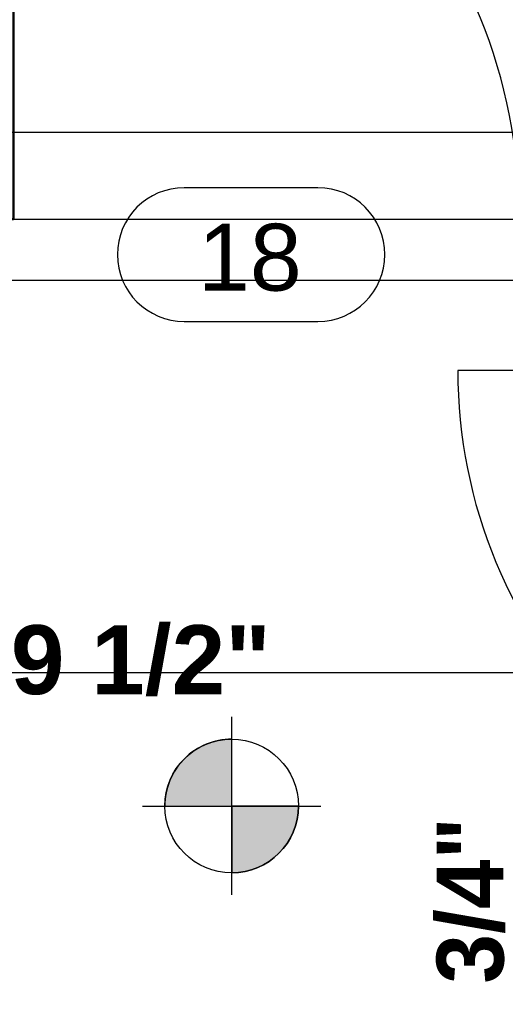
# Model space of a CAD drawing. Header units: inches. Extents: x -3276 to -1807, y 8217 to 9015.
# Drawn here: x -2394.9 to -2362.2, y 8644.1 to 8710.1 of the extents above; entities that cross this region are included whole.
import ezdxf

# ---------------------------------------------------------------- set-up
doc = ezdxf.new("R2010")
doc.units = ezdxf.units.IN
doc.header["$MEASUREMENT"] = 0
for name, color, linetype, lineweight in [('A-ANNO-DIMS-1', 211, 'Continuous', 30), ('A-DOOR', 31, 'Continuous', 18), ('A-DOOR-1', 31, 'Continuous', 30), ('A-DOOR-2', 31, 'Continuous', 9), ('A-DOOR-FRAM', 31, 'Continuous', 9), ('A-DOOR-FRAM-1', 31, 'Continuous', 30), ('A-DOOR-GLAZ', 31, 'Continuous', 9), ('A-DOOR-IDEN', 31, 'Continuous', 9), ('A-FLOR', 192, 'Continuous', 18), ('G-ANNO-DIMS', 111, 'Continuous', 9), ('G-ANNO-SYMB-1', 111, 'Continuous', 9), ('I-WALL', 2, 'Continuous', 18), ('S-FNDN', 32, 'Continuous', 18)]:
    doc.layers.add(name, color=color, linetype=linetype, lineweight=lineweight)
doc.styles.add('Arial_2', font='arial.ttf', dxfattribs={"height": 4.499999999999996})
doc.styles.add('Arial_B', font='arialbd.ttf', dxfattribs={"height": 4.642857142857141})
doc.styles.add('Century Gothic_B', font='GOTHICB.TTF', dxfattribs={"height": 4.499999999999996})
doc.dimstyles.new('OD__1_4__Tol__', dxfattribs={"dimscale": 12, "dimtxt": 4.698757213728865, "dimasz": 0.5, "dimexe": 0.375, "dimexo": 0.2500000000000001, "dimgap": 0.06250000000000001, "dimtad": 1, "dimrnd": 0.25, "dimzin": 3, "dimdsep": 46, "dimlunit": 4, "dimtxsty": 'Century Gothic_B', "dimblk1": 'OBLIQUE', "dimblk2": 'OBLIQUE', "dimsah": 1, "dimcen": 0.09, "dimdle": 0.375, "dimazin": 0, "dimtfac": 1, "dimtdec": 4, "dimtix": 1, "dimtmove": 0, "dimatfit": 3, "dimfxl": 1, "dimtvp": 1, "dimtfill": 1, "dimfrac": 2, "dimtolj": 1, "dimtzin": 0, "dimlwd": 30, "dimlwe": 30, "dimarcsym": 2})

# ---------------------------------------------------------------- blocks, each defined once
blk = doc.blocks.new('Single-Flush - GARAGE-2403648-FLOOR PLAN - 1ST FLOOR')
at = {"layer": 'A-DOOR-1'}
for p, q in [((16, -2.374999999999781), (16, -38.38609708243906)), ((18.00000000000094, -2.374999999999781), (16, -2.374999999999781)), ((18.00000000000094, -2.374999999999781), (18.00000000000094, -38.38609708243906)), ((18.00000000000094, -38.38609708243906), (16, -38.38609708243906))]:
    blk.add_line(p, q, dxfattribs=at)
at = {"layer": 'A-DOOR-2'}
blk.add_arc((18.00000000000094, -2.374999999999582), 36.06659275674493, 179.9999999999998, 266.8211477580812, dxfattribs=at)
blk = doc.blocks.new('Entry Door - 3_ 0-1_8_ x 7_ 11-1_2_-2434871-FLOOR PLAN - 1ST FLOOR')
at = {"layer": 'A-DOOR-2'}
blk.add_line((16.87499999999984, 3.468877952755905), (16.87499999999984, 37.2188779527559), dxfattribs=at)
blk.add_arc((16.87499999999978, 3.468877952755905), 33.74999999999996, 90.00000000000021, 180.0000000000004, dxfattribs=at)
at = {"layer": 'A-DOOR-FRAM'}
for p, q in [((-18.06250000000032, 4.75000000000029), (-17.31249999999984, 4.75000000000029)), ((-17.31249999999984, 4.75000000000029), (-17.31249999999984, 4.124999999999999)), ((17.31249999999968, 4.75000000000029), (19.56249999999955, 4.75000000000029)), ((17.31249999999968, 4.124999999999999), (17.31249999999968, 4.75000000000029)), ((19.56249999999955, 4.75000000000029), (19.56249999999955, 4.124999999999999)), ((-17.31249999999984, 4.124999999999999), (-18.06250000000032, 4.124999999999999)), ((-17.93749999999981, 4.124999999999999), (-17.31249999999984, 4.124999999999999)), ((-17.93749999999981, 3.937499999999656), (-17.93749999999981, 4.124999999999999)), ((-17.31249999999984, 4.124999999999999), (-17.31249999999984, 3.937499999999656)), ((17.31249999999968, 4.124999999999999), (17.93749999999962, 4.124999999999999)), ((17.31249999999968, 3.937499999999656), (17.31249999999968, 4.124999999999999)), ((19.56249999999955, 4.124999999999999), (17.31249999999968, 4.124999999999999)), ((17.93749999999962, 4.124999999999999), (17.93749999999962, 3.937499999999656)), ((-17.31249999999984, 3.937499999999656), (-17.93749999999981, 3.937499999999656)), ((17.93749999999962, 3.937499999999656), (17.31249999999968, 3.937499999999656))]:
    blk.add_line(p, q, dxfattribs=at)
at = {"layer": 'A-DOOR-FRAM-1'}
for p, q in [((-18.06250000000015, 3.937499999999651), (18.06249999999991, 3.937499999999651)), ((-18.06250000000015, -3.937500000000353), (-18.06250000000015, 3.937499999999651)), ((-17.03125000000007, 1.749877952755821), (-17.03125000000007, 3.937499999999651)), ((-17.03125000000039, 3.9374999999999), (-17.03125000000039, 1.749377952756318)), ((-17.03125000000007, 3.468877952755905), (17.03124999999984, 3.468877952755905)), ((-13.20300000000013, 3.468377952756378), (-13.20300000000013, 2.162283464567333)), ((-12.43749999999987, 2.990142658637878), (-12.84400000000023, 3.468377952756376)), ((12.43749999999932, 2.990142658637988), (12.84399999999968, 3.468377952756486)), ((13.20299999999958, 3.468377952756488), (13.20299999999958, 2.162283464567443)), ((17.03124999999984, 1.749877952755821), (17.03124999999984, 3.937499999999651)), ((17.03124999999984, 3.937500000000009), (17.03124999999984, 1.749377952756427)), ((18.06249999999991, 3.937499999999651), (18.06249999999991, -3.937500000000354)), ((-13.20300000000013, 2.92837795275606), (-12.43749999999987, 2.928377952756058)), ((-12.43749999999987, 2.928377952756058), (-12.43749999999987, 2.990142658637878)), ((12.43749999999932, 2.928377952756169), (12.43749999999932, 2.990142658637988)), ((13.20299999999958, 2.92837795275617), (12.43749999999932, 2.928377952756169)), ((-13.20300000000013, 2.162283464567333), (-12.43749999999987, 2.162283464567331)), ((-12.43749999999987, 2.119178070314228), (-12.5630845266827, 1.749377952756308)), ((-12.43749999999987, 2.162283464567331), (-12.43749999999987, 2.119178070314227)), ((13.20299999999958, 2.162283464567443), (12.43749999999932, 2.162283464567441)), ((12.43749999999932, 2.162283464567441), (12.43749999999932, 2.119178070314337)), ((12.43749999999932, 2.119178070314338), (12.56308452668216, 1.749377952756418)), ((-17.03125000000007, 1.749877952755821), (17.03124999999984, 1.749877952755821)), ((-15.95771108143702, 1.749377952756317), (-16.33638239401647, 1.093499999999905)), ((15.95771108143647, 1.749377952756427), (16.33638239401592, 1.093500000000016)), ((-16.8125, -2.742000000000462), (-16.8125, 1.093999999998973)), ((-16.81250000000003, 1.093499999999907), (-16.33638239401647, 1.093499999999906)), ((16.81249999999948, 1.093500000000017), (16.33638239401592, 1.093500000000016)), ((16.81249999999928, -2.742000000000462), (16.81249999999928, 1.093999999998973)), ((-19.56250000000003, -2.625000000000063), (-18.06250000000014, -2.625000000000066)), ((19.61249999999998, -2.624999999999936), (18.06249999999992, -2.624999999999938)), ((19.68749999999976, -2.625000000000303), (18.06249999999991, -2.625000000000303)), ((-16.81249999999993, -2.742000000000055), (-17.31249999999958, -2.742000000000054)), ((-17.31249999999958, -2.742000000000054), (-17.31249999999958, -3.623000000000034)), ((16.81249999999971, -2.741999999999928), (17.31249999999936, -2.741999999999927)), ((17.31249999999936, -2.741999999999927), (17.31249999999935, -3.622999999999906)), ((18.06249999999991, -3.937500000000354), (-18.06250000000015, -3.937500000000354)), ((-17.31249999999958, -3.623000000000034), (-17.57849999999995, -3.623000000000033)), ((-17.57849999999995, -3.623000000000033), (-17.57849999999996, -3.937000000000094)), ((17.31249999999935, -3.622999999999906), (17.57849999999973, -3.622999999999906)), ((17.57849999999973, -3.622999999999906), (17.57849999999973, -3.936999999999967))]:
    blk.add_line(p, q, dxfattribs=at)
at = {"layer": 'A-DOOR-GLAZ'}
for p, q in [((-13.20300000000013, 2.8033779527557), (-12.43749999999987, 2.803377952755698)), ((-12.56249999999987, 2.28728346456699), (-12.56249999999986, 2.803377952755699)), ((12.43749999999977, 2.928877952755706), (-12.43749999999998, 2.928877952755706)), ((12.43749999999977, 2.803877952755063), (-12.43749999999998, 2.803877952755063)), ((13.20299999999958, 2.80337795275581), (12.43749999999932, 2.803377952755808)), ((12.56249999999932, 2.287283464567101), (12.56249999999932, 2.803377952755809)), ((-12.43749999999987, 2.28728346456699), (-13.20300000000013, 2.287283464566991)), ((12.43749999999977, 2.28778346456663), (-12.43749999999998, 2.28778346456663)), ((12.43749999999977, 2.162783464566973), (-12.43749999999998, 2.162783464566973)), ((12.43749999999932, 2.2872834645671), (13.20299999999958, 2.287283464567102))]:
    blk.add_line(p, q, dxfattribs=at)
blk = doc.blocks.new('Spot Elevations - Spot Elevation - Target Filled-1560264-FLOOR PLAN - 1ST FLOOR')
at = {"layer": 'G-ANNO-DIMS'}
h = blk.add_hatch(color=256, dxfattribs=at)
edge = h.paths.add_edge_path(flags=0)
edge.add_line((1.249000902703301e-16, 0), (-0.09374999999999985, 0))
edge.add_arc((5.724587470723462e-16, -3.434752482434078e-16), 0.09375000000000037, 90.00000000000063, 180.0000000000002, ccw=False)
edge.add_line((1.249000902703301e-16, 0.09375000000000007), (1.249000902703301e-16, 0))
h = blk.add_hatch(color=256, dxfattribs=at)
edge = h.paths.add_edge_path(flags=0)
edge.add_line((1.249000902703301e-16, 0), (0.09375000000000029, 0))
edge.add_arc((2.289834988289385e-16, 6.245004513516504e-17), 0.09374999999999996, 269.99999999999955, 359.99999999999966, ccw=False)
edge.add_line((1.249000902703301e-16, -0.09375), (1.249000902703301e-16, 0))
for p, q in [((-2.706168622523819e-16, 0.1243846875261664), (-2.706168622523819e-16, -0.125)), ((1.249000902703301e-16, 0), (1.249000902703301e-16, 0.09375000000000007)), ((0.1250000000000001, 7.067913962433002e-16), (-0.1249999999999998, 7.067913962433002e-16)), ((-0.09374999999999985, 0), (1.249000902703301e-16, 0)), ((1.249000902703301e-16, 0), (1.249000902703301e-16, -0.09375)), ((0.09375000000000029, 0), (1.249000902703301e-16, 0))]:
    blk.add_line(p, q, dxfattribs=at)
blk.add_circle((1.249000902703301e-16, 0), 0.09375000000000007, dxfattribs=at)
for centre, radius, start, end in [((5.724587470723462e-16, -3.434752482434078e-16), 0.09375000000000037, 90.00000000000026, 179.9999999999999), ((2.289834988289385e-16, 6.245004513516504e-17), 0.09374999999999996, 269.9999999999992, 359.9999999999993)]:
    blk.add_arc(centre, radius, start, end, dxfattribs=at)
blk = doc.blocks.new('_Oblique')
at = {"color": 0, "linetype": 'ByBlock', "lineweight": -2}
blk.add_line((-0.5, -0.5), (0.5, 0.5), dxfattribs=at)
blk = doc.blocks.new('DIMBLOCK57-FLOOR PLAN - 1ST FLOOR')
at = {"layer": 'A-ANNO-DIMS-1', "color": 0, "lineweight": 30, "transparency": 16777216}
for p, q in [((-2361.070670866925, 8651.20938150539), (-2361.070670866925, 8657.20938150539)), ((-2362.313311554044, 8651.20938150539), (-2356.570670866925, 8651.20938150539)), ((-2361.070670866925, 8650.45938150539), (-2361.070670866925, 8651.20938150539)), ((-2335.961683847735, 8650.45938150539), (-2365.570670866925, 8650.45938150539)), ((-2361.070670866925, 8650.45938150539), (-2361.070670866925, 8644.45938150539))]:
    blk.add_line(p, q, dxfattribs=at)
at = {"layer": 'Defpoints', "color": 0, "transparency": 16777216}
blk.add_point((-2332.961683847735, 8650.45938150539), dxfattribs=at)
at = {"layer": 'A-ANNO-DIMS-1', "color": 0, "lineweight": 30, "transparency": 16777216, "xscale": 5.999999999999999, "yscale": 5.999999999999999, "zscale": 5.999999999999999}
for p, rotation in [((-2361.070670866925, 8651.20938150539), 270), ((-2361.070670866925, 8650.45938150539), 90)]:
    blk.add_blockref('_Oblique', p, dxfattribs=dict(at, rotation=rotation))
at = {"layer": 'A-ANNO-DIMS-1', "color": 0, "transparency": 16777216, "insert": (-2364.535660689848, 8650.834381505389), "char_height": 4.499999999999996, "attachment_point": 5, "rotation": 90, "style": 'Century Gothic_B', "bg_fill": 3, "box_fill_scale": 1.25, "bg_fill_color": 256, "bg_fill_true_color": 13158600, "bg_fill_transparency": 0}
blk.add_mtext('\\A1;3/4"', dxfattribs=at)
at = {"layer": 'Defpoints', "color": 0, "transparency": 16777216}
for p in [(-2365.313311554044, 8651.20938150539), (-2361.070670866925, 8651.20938150539)]:
    blk.add_point(p, dxfattribs=at)
blk = doc.blocks.new('Door Tag - Type Mark-1713542-FLOOR PLAN - 1ST FLOOR')
at = {"layer": 'A-DOOR-IDEN'}
for p, q in [((0.09375000000000057, 0.09374999999999999), (-0.09375000000000706, 0.09374999999999999)), ((-0.09375000000000648, -0.09375000000000057), (0.0937499999999994, -0.09375000000000057))]:
    blk.add_line(p, q, dxfattribs=at)
for centre, radius, start, end in [((-0.09375000000000648, -1.228184220991579e-15), 0.09374999999999929, 89.99999999999994, 269.9999999999992), ((0.09375, 0), 0.09375000000000015, 269.9999999999992, 89.9999999999992)]:
    blk.add_arc(centre, radius, start, end, dxfattribs=at)

msp = doc.modelspace()

# ---------------------------------------------------------------- linework, layer by layer
at = {"layer": 'A-FLOR'}
msp.add_line((-2361.336683847664, 8692.569381505362), (-2397.336683847664, 8692.569381505362), dxfattribs=at)
at = {"layer": 'I-WALL'}
msp.add_line((-2397.336683847664, 8696.694381505364), (-2361.336683847664, 8696.694381505362), dxfattribs=at)
at = {"layer": 'S-FNDN'}
msp.add_line((-2400.211683847666, 8702.569381505391), (-2324.086683847733, 8702.569381505364), dxfattribs=at)

# ---------------------------------------------------------------- block references
at = {"layer": 'A-DOOR'}
for name, p, rotation in [('Single-Flush - GARAGE-2403648-FLOOR PLAN - 1ST FLOOR', (-2379.336683847664, 8694.319381505362), 180), ('Entry Door - 3_ 0-1_8_ x 7_ 11-1_2_-2434871-FLOOR PLAN - 1ST FLOOR', (-2328.211683847733, 8669.646881505387), 89.9999999999999)]:
    msp.add_blockref(name, p, dxfattribs=dict(at, rotation=rotation))
at = {"layer": 'A-DOOR-IDEN', "xscale": 47.99999999999997, "yscale": 47.99999999999997, "zscale": 47.99999999999997}
msp.add_blockref('Door Tag - Type Mark-1713542-FLOOR PLAN - 1ST FLOOR', (-2379.336683847662, 8694.319381505356), dxfattribs=at)
at = {"layer": 'G-ANNO-DIMS', "xscale": 47.99999999999997, "yscale": 47.99999999999997, "zscale": 47.99999999999997, "rotation": 180}
msp.add_blockref('Spot Elevations - Spot Elevation - Target Filled-1560264-FLOOR PLAN - 1ST FLOOR', (-2380.644436407015, 8657.188471784219), dxfattribs=at)

# ---------------------------------------------------------------- texts
at = {"layer": 'A-DOOR-IDEN', "insert": (-2382.919549410194, 8696.3913318673), "char_height": 4.499999999999996, "width": 8.483999999999993, "attachment_point": 1, "style": 'Arial_2'}
msp.add_mtext('18', dxfattribs=at)
at = {"layer": 'G-ANNO-DIMS', "insert": (-2406.417750610746, 8669.361718027016), "char_height": 4.642857142857141, "width": 33.05595408895265, "attachment_point": 1, "line_spacing_factor": 0.9417779076525878, "style": 'Arial_B', "bg_fill": 3, "box_fill_scale": 1.25, "bg_fill_color": 256, "bg_fill_true_color": 13158600, "bg_fill_transparency": 0}
msp.add_mtext('2\' - 9 1/2"', dxfattribs=at)

# ---------------------------------------------------------------- next in the draw order: linework, layer by layer
at = {"layer": 'G-ANNO-SYMB-1'}
msp.add_line((-3247.23179424051, 8666.16698472336), (-1845.766112690815, 8666.166984723357), dxfattribs=at)

# ---------------------------------------------------------------- next in the draw order: dimensions: what is measured, and where the dimension line sits
at = {"layer": 'A-ANNO-DIMS-1'}
dim = msp.add_linear_dim(base=(-2361.070670866925, 8651.20938150539), p1=(-2332.961683847734, 8650.459381505387), p2=(-2365.313311554043, 8651.209381505387), angle=89.99999999999991, dimstyle='OD__1_4__Tol__', override={"dimpost": '<>', "dimfxl": 32.36032007331855}, dxfattribs=at)
dim.commit()
dim.dimension.update_dxf_attribs({"geometry": 'DIMBLOCK57-FLOOR PLAN - 1ST FLOOR', "text_midpoint": (-2364.535660689848, 8650.834381505389)})

doc.saveas('drawing.dxf')
